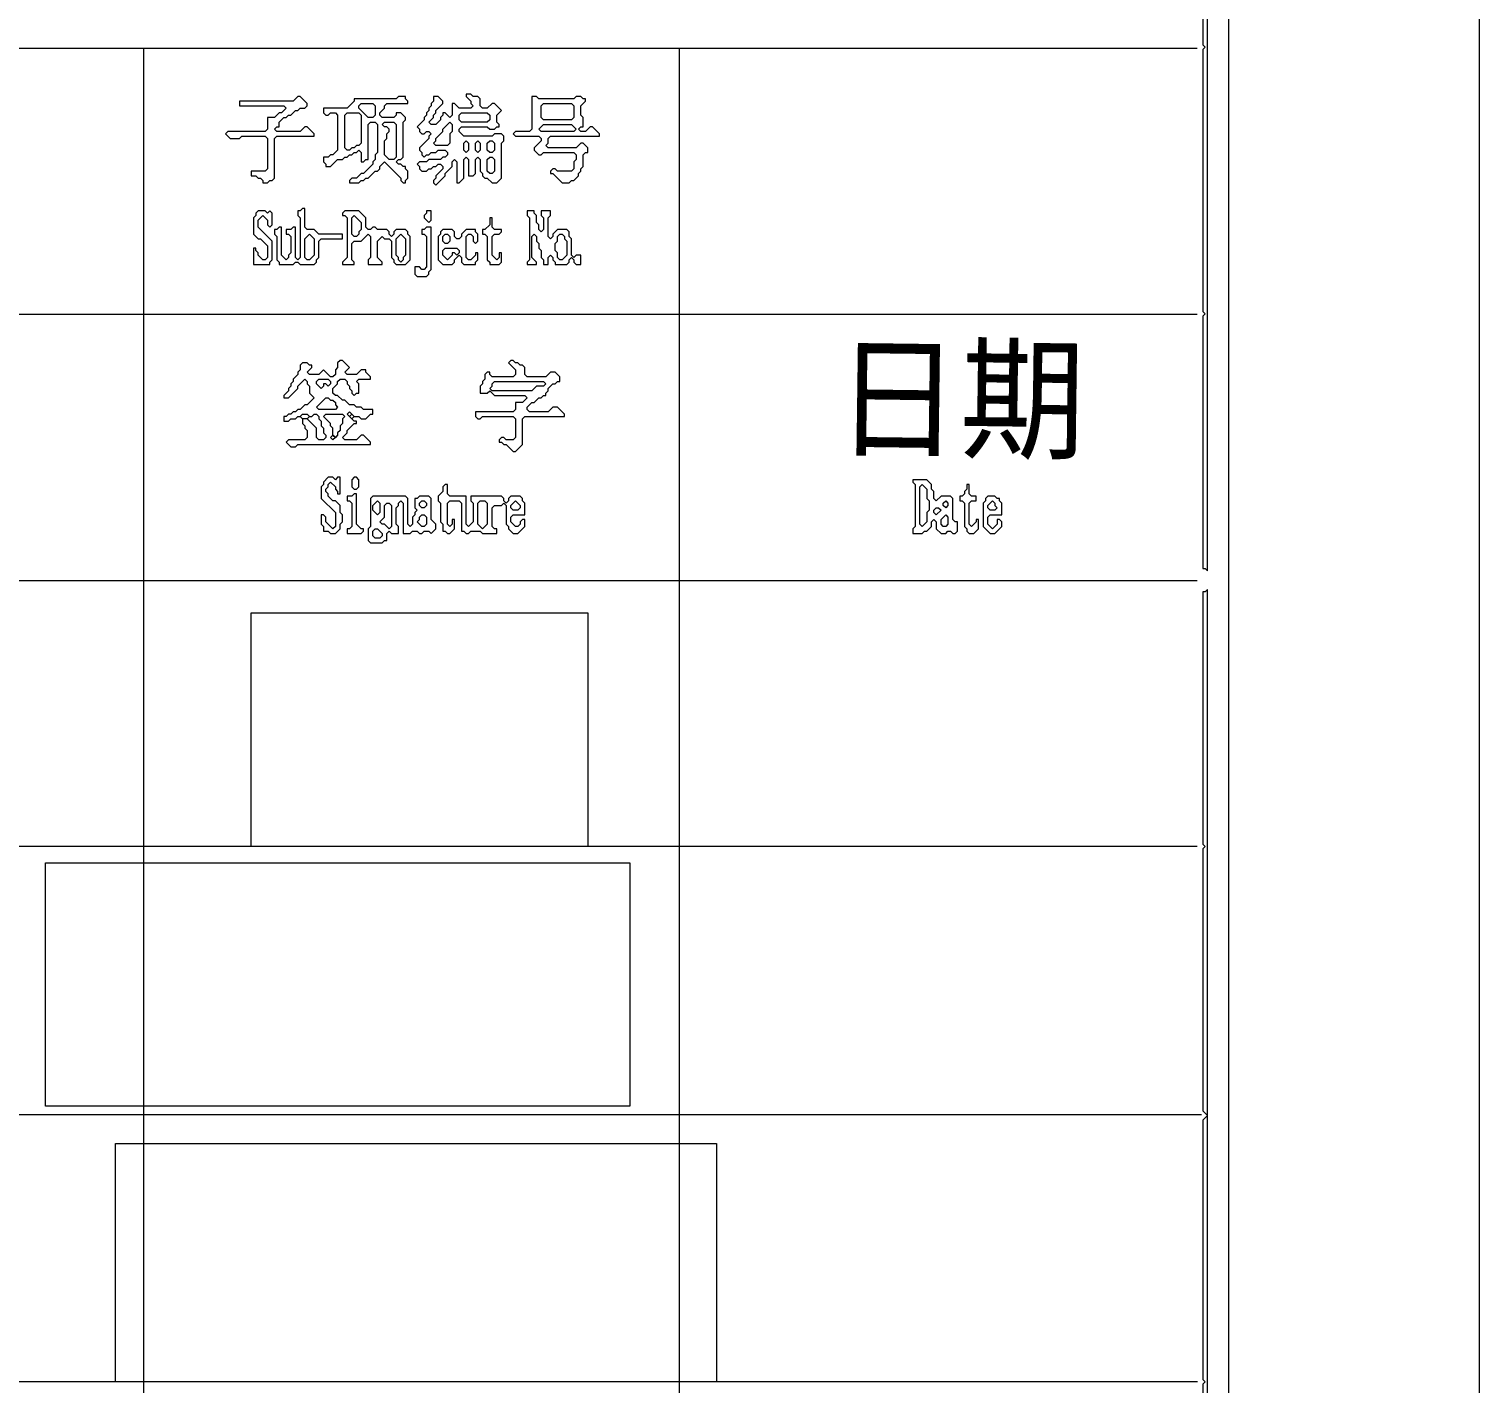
# Model space of a CAD drawing. Header units: millimetres. Extents: x 24 to 865, y 18 to 612.
# Drawn here: x 811 to 865.3, y 215 to 265.7 of the extents above; entities that cross this region are included whole.
import ezdxf

# ---------------------------------------------------------------- set-up
doc = ezdxf.new("R2010")
doc.units = ezdxf.units.MM
for name, color, linetype, lineweight in [('OCR_TEXT', 6, 'CONTINUOUS', 0), ('SIGNATURE_OVERLAY', 6, 'CONTINUOUS', 0), ('TRACE_CURVE', 6, 'CONTINUOUS', 0), ('TRACE_STRAIGHT', 5, 'CONTINUOUS', 0), ('TRACE_TEXT_SYMBOL', 6, 'CONTINUOUS', 0)]:
    doc.layers.add(name, color=color, linetype=linetype, lineweight=lineweight)
doc.styles.add('wqy-unicode', font='wqy-unicode')
picture_1 = doc.add_image_def('image1.png', size_in_pixel=(144, 100))
picture_2 = doc.add_image_def('image2.png', size_in_pixel=(250, 104))
picture_3 = doc.add_image_def('image3.png', size_in_pixel=(257, 102))

msp = doc.modelspace()

# ---------------------------------------------------------------- linework, layer by layer
at = {"layer": 'TRACE_CURVE', "color": 6}
for points in [[(854.939, 301.882), (854.852, 301.795), (776.732, 301.795), (776.732, 301.707), (854.852, 301.707), (854.939, 301.62), (854.939, 275.171), (855.115, 274.996), (854.939, 274.821), (854.939, 265.1), (855.027, 265.012), (854.939, 264.924), (854.939, 255.116), (855.027, 255.028), (854.939, 254.94), (854.939, 245.482), (855.027, 245.482), (855.115, 245.394), (855.115, 301.882)], [(855.115, 244.694), (855.027, 244.606), (854.939, 244.606), (854.939, 235.148), (855.027, 235.06), (854.939, 234.973), (854.939, 225.164), (855.115, 224.989), (854.939, 224.814), (854.939, 215.092), (855.027, 215.005), (854.939, 214.917), (854.939, 205.196), (855.115, 205.021), (854.939, 204.846), (854.939, 195.124), (855.027, 195.037), (854.939, 194.949), (854.939, 185.141), (855.027, 185.053), (854.939, 184.965), (854.939, 175.682), (855.115, 175.682)]]:
    msp.add_lwpolyline(points, close=True, dxfattribs=at)
at = {"layer": 'TRACE_STRAIGHT', "color": 5}
for p, q in [((865.28, 611.852), (865.28, 18.127)), ((855.903, 601.456), (855.903, 27.883)), ((775.986, 264.983), (854.728, 264.983)), ((815.266, 264.983), (815.266, 200.554)), ((835.322, 264.983), (835.322, 175.135)), ((775.986, 255.016), (854.728, 255.016)), ((775.986, 245.028), (854.728, 245.028)), ((775.986, 235.072), (854.728, 235.072)), ((775.982, 225.019), (854.888, 225.019)), ((775.986, 215.017), (854.737, 215.017))]:
    msp.add_line(p, q, dxfattribs=at)
at = {"layer": 'TRACE_TEXT_SYMBOL', "color": 6}
for points in [[(821.047, 263.173), (820.871, 262.998), (818.857, 262.998), (818.857, 262.822), (820.521, 262.822), (820.609, 262.735), (820.434, 262.56), (820.346, 262.56), (820.171, 262.385), (819.908, 262.385), (819.908, 261.947), (819.821, 261.859), (818.419, 261.859), (818.332, 261.772), (818.507, 261.596), (818.857, 261.596), (818.945, 261.684), (819.821, 261.684), (819.908, 261.596), (819.908, 260.458), (819.821, 260.37), (819.295, 260.37), (819.295, 260.195), (819.47, 260.195), (819.558, 260.108), (819.645, 260.108), (819.733, 260.02), (819.733, 259.932), (819.908, 259.932), (819.996, 260.02), (820.083, 260.02), (820.171, 260.108), (820.171, 261.596), (820.258, 261.684), (821.66, 261.684), (821.66, 261.772), (821.397, 262.034), (821.309, 262.034), (821.134, 261.859), (820.258, 261.859), (820.171, 261.947), (820.258, 262.034), (820.346, 262.034), (820.346, 262.209), (820.521, 262.385), (820.609, 262.385), (820.696, 262.472), (820.784, 262.472), (820.959, 262.647), (821.047, 262.647), (821.134, 262.735), (821.309, 262.735), (821.397, 262.822), (821.397, 262.91), (821.134, 263.173)], [(823.324, 262.822), (823.411, 262.91), (823.849, 262.91), (823.937, 262.822), (823.937, 262.472), (823.849, 262.385), (823.674, 262.385), (823.324, 262.735)], [(830.155, 262.822), (830.242, 262.91), (831.293, 262.91), (831.381, 262.822), (831.381, 262.385), (831.293, 262.297), (830.242, 262.297), (830.155, 262.385)], [(822.798, 262.472), (822.886, 262.56), (823.324, 262.56), (823.411, 262.472), (823.411, 261.421), (823.324, 261.334), (823.236, 261.334), (823.149, 261.246), (823.061, 261.246), (822.973, 261.159), (822.886, 261.159), (822.798, 261.246)], [(827.09, 262.472), (827.177, 262.56), (828.14, 262.56), (828.228, 262.472), (828.228, 262.297), (828.14, 262.209), (827.177, 262.209), (827.09, 262.297)], [(824.199, 262.122), (824.287, 262.209), (824.637, 262.209), (824.725, 262.122), (824.725, 260.896), (824.637, 260.808), (824.462, 260.808), (824.287, 260.983), (824.287, 261.509), (824.375, 261.596), (824.375, 261.772), (824.462, 261.859), (824.462, 261.947), (824.375, 262.034), (824.287, 262.034)], [(826.739, 262.209), (826.827, 262.122), (826.827, 261.859), (826.739, 261.772), (826.739, 261.421), (826.652, 261.334), (826.214, 261.334), (826.126, 261.421), (826.214, 261.509), (826.214, 261.596), (826.476, 261.859), (826.476, 261.947)], [(830.242, 262.122), (831.293, 262.122), (831.468, 261.947), (831.381, 261.859), (830.155, 261.859), (830.067, 261.947)], [(827.265, 261.421), (827.352, 261.509), (827.44, 261.421), (827.44, 261.159), (827.352, 261.071), (827.265, 261.159)], [(827.703, 261.421), (827.79, 261.509), (827.878, 261.421), (827.878, 261.159), (827.79, 261.071), (827.703, 261.159)], [(828.14, 261.421), (828.228, 261.509), (828.316, 261.509), (828.403, 261.421), (828.403, 261.159), (828.316, 261.071), (828.228, 261.071), (828.14, 261.159)], [(828.14, 260.808), (828.228, 260.896), (828.316, 260.896), (828.403, 260.808), (828.403, 260.37), (828.316, 260.283), (828.228, 260.283), (828.14, 260.37)], [(819.558, 258.881), (819.47, 258.794), (819.47, 258.706), (819.383, 258.619), (819.383, 258.006), (819.558, 257.831), (819.645, 257.831), (819.908, 257.568), (819.908, 257.13), (819.821, 257.042), (819.733, 257.042), (819.558, 257.217), (819.558, 257.305), (819.47, 257.393), (819.47, 257.48), (819.383, 257.48), (819.383, 256.867), (819.996, 256.867), (819.996, 256.955), (820.083, 257.042), (820.083, 257.743), (819.558, 258.268), (819.558, 258.531), (819.733, 258.706), (819.908, 258.531), (819.908, 258.356), (819.996, 258.268), (820.083, 258.356), (820.083, 258.794), (819.996, 258.881), (819.908, 258.794), (819.821, 258.881)], [(821.222, 258.969), (821.134, 258.881), (821.047, 258.881), (821.047, 258.706), (821.134, 258.619), (821.134, 257.13), (821.047, 257.042), (820.959, 257.13), (820.959, 258.268), (820.871, 258.268), (820.784, 258.181), (820.609, 258.181), (820.609, 258.006), (820.696, 258.006), (820.784, 257.918), (820.784, 257.305), (820.696, 257.217), (820.696, 257.13), (820.609, 257.042), (820.434, 257.217), (820.434, 258.268), (820.346, 258.268), (820.258, 258.181), (820.171, 258.181), (820.171, 258.006), (820.258, 257.918), (820.258, 257.042), (820.346, 256.955), (820.346, 256.867), (820.871, 256.867), (820.959, 256.955), (821.047, 256.955), (821.134, 256.867), (821.66, 256.867), (821.747, 256.955), (821.747, 257.042), (821.835, 257.13), (821.835, 257.743), (821.922, 257.831), (822.711, 257.831), (822.711, 258.006), (821.835, 258.006), (821.66, 258.181), (821.397, 258.181), (821.309, 258.268), (821.309, 258.969)], [(822.798, 258.881), (822.711, 258.794), (822.711, 258.706), (822.798, 258.706), (822.886, 258.619), (822.886, 257.13), (822.711, 256.955), (822.711, 256.867), (823.149, 256.867), (823.149, 256.955), (823.061, 257.042), (823.061, 257.655), (823.149, 257.743), (823.411, 257.743), (823.674, 258.006), (823.762, 257.918), (823.762, 257.13), (823.674, 257.042), (823.674, 256.867), (824.199, 256.867), (824.199, 256.955), (824.024, 257.13), (824.024, 257.743), (824.199, 257.918), (824.287, 257.831), (824.462, 257.831), (824.55, 257.743), (824.55, 257.13), (824.637, 257.042), (824.637, 256.955), (824.725, 256.867), (825.075, 256.867), (825.25, 257.042), (825.25, 257.918), (825.163, 258.006), (825.163, 258.093), (825.075, 258.181), (824.725, 258.181), (824.637, 258.093), (824.637, 258.006), (824.55, 257.918), (824.462, 258.006), (824.462, 258.093), (824.375, 258.181), (824.024, 258.181), (823.937, 258.268), (823.849, 258.268), (823.762, 258.181), (823.674, 258.181), (823.586, 258.268), (823.586, 258.619), (823.324, 258.881)], [(823.061, 258.619), (823.149, 258.706), (823.411, 258.444), (823.411, 258.181), (823.324, 258.093), (823.324, 258.006), (823.236, 257.918), (823.149, 257.918), (823.061, 258.006)], [(825.863, 258.881), (825.863, 258.794), (825.776, 258.706), (825.776, 258.619), (825.951, 258.444), (826.039, 258.531), (826.039, 258.881)], [(828.228, 258.619), (828.228, 258.356), (828.053, 258.181), (827.965, 258.181), (827.965, 258.006), (828.053, 258.006), (828.14, 257.918), (828.14, 257.042), (828.228, 256.955), (828.228, 256.867), (828.578, 256.867), (828.666, 256.955), (828.666, 257.305), (828.578, 257.305), (828.578, 257.13), (828.491, 257.042), (828.316, 257.217), (828.316, 257.918), (828.403, 258.006), (828.578, 258.006), (828.666, 258.093), (828.666, 258.181), (828.403, 258.181), (828.316, 258.268), (828.316, 258.619)], [(829.629, 258.881), (829.629, 258.706), (829.717, 258.619), (829.717, 257.042), (829.629, 256.955), (829.629, 256.867), (829.98, 256.867), (829.98, 256.955), (829.804, 257.13), (829.804, 257.918), (829.892, 258.006), (829.98, 257.918), (829.98, 257.743), (830.067, 257.655), (830.067, 257.48), (830.155, 257.393), (830.155, 257.13), (830.242, 257.042), (830.242, 256.867), (830.418, 256.867), (830.418, 257.13), (830.505, 257.217), (830.593, 257.13), (830.593, 257.042), (830.68, 256.955), (830.68, 256.867), (831.118, 256.867), (831.206, 256.955), (831.206, 257.042), (831.293, 257.13), (831.381, 257.042), (831.381, 256.955), (831.468, 256.867), (831.644, 256.867), (831.644, 257.217), (831.468, 257.217), (831.381, 257.13), (831.293, 257.217), (831.293, 257.831), (831.206, 257.918), (831.206, 258.093), (831.118, 258.181), (830.768, 258.181), (830.593, 258.006), (830.593, 257.918), (830.505, 257.831), (830.418, 257.918), (830.418, 258.619), (830.505, 258.706), (830.505, 258.881), (830.155, 258.881), (830.155, 258.706), (830.242, 258.619), (830.242, 258.181), (830.155, 258.093), (830.067, 258.181), (830.067, 258.356), (829.98, 258.444), (829.98, 258.706), (829.892, 258.794), (829.892, 258.881)], [(821.485, 258.006), (821.66, 257.831), (821.66, 257.217), (821.485, 257.042), (821.397, 257.042), (821.309, 257.13), (821.309, 257.831)], [(824.9, 258.006), (825.075, 257.831), (825.075, 257.217), (824.988, 257.13), (824.988, 257.042), (824.9, 256.955), (824.812, 257.042), (824.812, 257.13), (824.725, 257.217), (824.725, 257.831)], [(825.863, 258.268), (825.776, 258.181), (825.688, 258.181), (825.688, 258.006), (825.776, 258.006), (825.863, 257.918), (825.863, 256.78), (825.776, 256.692), (825.688, 256.692), (825.601, 256.78), (825.426, 256.78), (825.426, 256.517), (825.513, 256.429), (825.863, 256.429), (825.951, 256.517), (825.951, 256.604), (826.039, 256.692), (826.039, 258.268)], [(826.476, 258.181), (826.389, 258.093), (826.389, 258.006), (826.301, 257.918), (826.301, 257.042), (826.476, 256.867), (826.827, 256.867), (826.914, 256.955), (826.914, 257.042), (827.09, 257.217), (827.177, 257.13), (827.177, 256.955), (827.265, 256.867), (827.703, 256.867), (827.703, 256.955), (827.79, 257.042), (827.79, 257.305), (827.703, 257.305), (827.703, 257.217), (827.527, 257.042), (827.44, 257.042), (827.352, 257.13), (827.352, 257.918), (827.44, 258.006), (827.527, 258.006), (827.615, 257.918), (827.615, 257.743), (827.703, 257.655), (827.79, 257.743), (827.79, 258.006), (827.703, 258.093), (827.703, 258.181), (827.352, 258.181), (827.177, 258.006), (827.177, 257.918), (827.09, 257.831), (827.002, 257.831), (826.914, 257.918), (826.914, 258.093), (826.827, 258.181)], [(826.476, 257.918), (826.564, 258.006), (826.652, 258.006), (826.739, 257.918), (826.739, 257.743), (826.652, 257.655), (826.564, 257.655), (826.476, 257.743)], [(830.768, 257.918), (830.855, 258.006), (830.943, 258.006), (831.031, 257.918), (831.031, 257.831), (831.118, 257.743), (831.118, 257.217), (830.943, 257.042), (830.855, 257.042), (830.768, 257.13), (830.768, 257.305), (830.68, 257.393), (830.68, 257.655), (830.768, 257.743)], [(826.476, 257.393), (826.564, 257.48), (827.002, 257.48), (827.09, 257.393), (827.09, 257.305), (827.002, 257.217), (826.914, 257.305), (826.827, 257.305), (826.827, 257.217), (826.652, 257.042), (826.476, 257.217)], [(821.747, 252.488), (821.835, 252.576), (822.185, 252.576), (822.273, 252.488), (822.273, 252.401), (822.185, 252.313), (822.098, 252.401), (822.01, 252.401), (822.01, 252.313), (821.922, 252.226), (821.747, 252.401)], [(828.316, 252.401), (828.403, 252.488), (830.242, 252.488), (830.33, 252.401), (830.242, 252.313), (829.98, 252.313), (829.804, 252.138), (828.316, 252.138), (828.228, 252.226), (828.316, 252.313)], [(822.098, 251.875), (822.185, 251.875), (822.273, 251.788), (822.36, 251.788), (822.448, 251.7), (822.448, 251.612), (822.535, 251.525), (822.448, 251.437), (821.835, 251.437), (821.747, 251.525)], [(821.134, 251.175), (821.222, 251.262), (821.397, 251.262), (821.485, 251.175), (821.397, 251.087), (821.222, 251.087)], [(821.572, 251.175), (821.66, 251.262), (821.747, 251.262), (821.835, 251.175), (821.835, 251.087), (821.922, 250.999), (821.922, 250.824), (822.01, 250.737), (822.01, 250.562), (822.098, 250.474), (822.098, 250.386), (822.01, 250.299), (821.835, 250.299), (821.747, 250.386), (821.747, 250.737), (821.397, 251.087), (821.485, 251.175)], [(822.01, 251.175), (822.098, 251.262), (822.711, 251.262), (822.798, 251.175), (822.711, 251.087), (822.711, 250.912), (822.623, 250.824), (822.623, 250.649), (822.535, 250.562), (822.535, 250.474), (822.448, 250.386), (822.36, 250.474), (822.36, 250.737), (822.273, 250.824), (822.273, 250.912)], [(822.886, 251.262), (822.973, 251.35), (823.061, 251.262), (822.973, 251.175)], [(822.973, 251.175), (823.061, 251.262), (823.149, 251.175), (823.061, 251.087)], [(822.273, 250.386), (822.36, 250.474), (822.448, 250.386), (822.36, 250.299)], [(822.185, 248.898), (822.01, 248.722), (822.01, 248.635), (821.922, 248.547), (821.922, 248.109), (822.448, 247.584), (822.448, 247.058), (822.36, 246.971), (822.098, 247.234), (822.098, 247.409), (822.01, 247.496), (821.922, 247.496), (821.922, 247.146), (822.01, 247.058), (822.01, 246.883), (822.185, 246.883), (822.273, 246.796), (822.448, 246.796), (822.623, 246.971), (822.623, 247.146), (822.711, 247.234), (822.711, 247.496), (822.623, 247.584), (822.623, 247.847), (822.448, 248.022), (822.36, 248.022), (822.185, 248.197), (822.185, 248.285), (822.098, 248.372), (822.098, 248.46), (822.185, 248.547), (822.185, 248.635), (822.273, 248.722), (822.448, 248.547), (822.448, 248.46), (822.535, 248.372), (822.535, 248.285), (822.623, 248.285), (822.623, 248.898), (822.535, 248.898), (822.448, 248.81), (822.36, 248.898)], [(823.149, 248.898), (823.061, 248.81), (823.061, 248.547), (823.149, 248.46), (823.236, 248.46), (823.324, 248.547), (823.324, 248.81), (823.236, 248.898)], [(844.08, 248.81), (844.08, 248.722), (844.167, 248.635), (844.167, 247.058), (844.08, 246.971), (844.08, 246.796), (844.43, 246.796), (844.518, 246.883), (844.605, 246.883), (844.78, 247.058), (844.78, 247.234), (844.868, 247.321), (844.956, 247.234), (844.956, 246.971), (845.131, 246.796), (845.306, 246.796), (845.393, 246.883), (845.481, 246.883), (845.569, 246.796), (845.656, 246.796), (845.744, 246.883), (845.744, 247.234), (845.656, 247.234), (845.569, 247.321), (845.569, 248.109), (845.481, 248.197), (845.131, 248.197), (844.956, 248.022), (844.868, 248.109), (844.868, 248.372), (844.78, 248.46), (844.78, 248.635), (844.605, 248.81)], [(823.149, 248.285), (823.061, 248.197), (822.886, 248.197), (822.886, 248.022), (822.973, 248.022), (823.061, 247.934), (823.061, 247.058), (822.973, 246.971), (822.886, 246.971), (822.886, 246.796), (823.411, 246.796), (823.499, 246.883), (823.499, 246.971), (823.411, 246.971), (823.236, 247.146), (823.236, 248.285)], [(823.849, 248.197), (823.762, 248.109), (823.762, 247.058), (823.674, 246.971), (823.674, 246.533), (823.762, 246.445), (824.199, 246.445), (824.287, 246.533), (824.375, 246.533), (824.375, 246.796), (824.462, 246.883), (824.55, 246.796), (824.812, 246.796), (824.812, 247.058), (824.725, 247.146), (824.725, 247.759), (824.812, 247.847), (824.812, 247.934), (824.9, 248.022), (824.988, 247.934), (824.988, 246.796), (825.25, 246.796), (825.338, 246.883), (825.513, 246.883), (825.601, 246.796), (825.688, 246.796), (825.776, 246.883), (825.951, 246.883), (826.039, 246.796), (826.214, 246.971), (826.214, 247.146), (826.039, 247.321), (826.039, 248.109), (825.951, 248.197), (825.601, 248.197), (825.513, 248.109), (825.426, 248.109), (825.426, 247.759), (825.513, 247.671), (825.426, 247.584), (825.426, 247.496), (825.338, 247.409), (825.338, 247.146), (825.25, 247.058), (825.163, 247.146), (825.163, 248.109), (825.075, 248.197)], [(844.342, 248.547), (844.43, 248.635), (844.605, 248.46), (844.605, 248.109), (844.693, 248.022), (844.693, 247.671), (844.605, 247.584), (844.605, 247.234), (844.43, 247.058), (844.342, 247.146)], [(846.094, 248.635), (846.094, 248.46), (846.006, 248.372), (846.006, 248.285), (845.919, 248.197), (845.831, 248.197), (845.831, 248.022), (845.919, 248.022), (846.006, 247.934), (846.006, 247.058), (846.094, 246.971), (846.094, 246.883), (846.182, 246.796), (846.357, 246.796), (846.532, 246.971), (846.532, 247.321), (846.444, 247.321), (846.444, 247.234), (846.269, 247.058), (846.182, 247.146), (846.182, 247.934), (846.269, 248.022), (846.444, 248.022), (846.444, 248.197), (846.269, 248.197), (846.182, 248.285), (846.182, 248.635)], [(846.882, 248.197), (846.795, 248.109), (846.795, 248.022), (846.707, 247.934), (846.707, 247.058), (846.97, 246.796), (847.145, 246.796), (847.408, 247.058), (847.408, 247.234), (847.32, 247.321), (847.233, 247.321), (847.233, 247.146), (847.057, 246.971), (846.882, 247.146), (846.882, 247.409), (846.97, 247.496), (847.408, 247.496), (847.408, 247.934), (847.32, 248.022), (847.32, 248.109), (847.233, 248.109), (847.145, 248.197)], [(824.024, 248.022), (824.112, 247.934), (824.112, 247.584), (824.024, 247.496), (823.849, 247.671), (823.849, 247.847)], [(824.287, 247.847), (824.375, 247.934), (824.462, 247.934), (824.55, 247.847), (824.55, 247.058), (824.462, 246.971), (824.287, 247.146), (824.199, 247.146), (824.112, 247.234), (824.287, 247.409)], [(825.601, 247.934), (825.688, 248.022), (825.776, 248.022), (825.863, 247.934), (825.863, 247.847), (825.776, 247.759), (825.688, 247.759), (825.601, 247.847)], [(827.79, 247.934), (827.878, 248.022), (828.053, 248.022), (828.14, 247.934), (828.14, 247.146), (827.965, 246.971), (827.79, 247.146)], [(829.191, 248.022), (829.367, 247.847), (829.367, 247.759), (829.279, 247.671), (829.104, 247.671), (829.016, 247.759), (829.016, 247.847)], [(844.868, 247.671), (844.956, 247.759), (845.043, 247.759), (845.131, 247.671), (844.956, 247.496), (844.868, 247.584)], [(845.218, 247.934), (845.306, 248.022), (845.393, 247.934), (845.393, 247.847), (845.306, 247.759), (845.218, 247.847)], [(847.057, 248.022), (847.145, 247.934), (847.145, 247.847), (847.233, 247.759), (847.145, 247.671), (846.97, 247.671), (846.882, 247.759), (846.882, 247.847)], [(825.601, 247.409), (825.688, 247.496), (825.776, 247.496), (825.863, 247.409), (825.863, 247.146), (825.776, 247.058), (825.688, 247.058), (825.513, 247.234), (825.601, 247.321)], [(845.306, 247.496), (845.393, 247.409), (845.393, 247.146), (845.306, 247.058), (845.218, 247.058), (845.131, 247.146), (845.131, 247.321)], [(823.849, 246.883), (823.937, 246.971), (824.024, 246.971), (824.199, 246.796), (824.199, 246.708), (824.112, 246.621), (823.937, 246.621), (823.849, 246.708)]]:
    msp.add_lwpolyline(points, close=True, dxfattribs=at)
for points in [[(824.812, 263.173), (824.725, 263.085), (823.149, 263.085), (823.149, 262.998), (822.886, 262.735), (822.01, 262.735), (822.01, 262.56), (822.098, 262.472), (822.185, 262.472), (822.273, 262.56), (822.448, 262.56), (822.535, 262.472), (822.535, 261.159), (822.36, 260.983), (822.273, 260.983), (822.185, 260.896), (822.01, 260.896), (822.01, 260.721), (822.098, 260.633), (822.098, 260.545), (822.273, 260.545), (822.535, 260.808), (822.711, 260.808), (822.798, 260.896), (822.886, 260.896), (822.973, 260.983), (823.061, 260.983), (823.149, 261.071), (823.236, 261.071), (823.324, 261.159), (823.411, 261.071), (823.411, 260.721), (823.499, 260.721), (823.586, 260.808), (823.674, 260.808), (823.674, 262.122), (823.762, 262.209), (823.937, 262.209), (824.024, 262.122), (824.024, 261.071), (823.937, 260.983), (823.937, 260.808), (823.849, 260.721), (823.849, 260.633), (823.499, 260.283), (823.411, 260.283), (823.236, 260.108), (823.061, 260.108), (822.973, 260.02), (822.973, 259.932), (823.324, 259.932), (823.411, 260.02), (823.499, 260.02), (823.586, 260.108), (823.674, 260.108), (823.937, 260.37), (824.024, 260.37), (824.112, 260.458), (824.112, 260.545), (824.287, 260.721), (824.9, 260.108), (824.9, 260.02), (824.988, 259.932), (825.075, 259.932)], [(825.075, 259.932), (825.075, 260.02), (825.163, 260.108), (825.163, 260.37), (825.075, 260.458), (825.075, 260.545), (824.988, 260.545), (824.9, 260.633), (824.812, 260.633), (824.725, 260.721), (824.812, 260.808), (824.9, 260.808), (824.988, 260.896), (824.988, 262.209), (825.075, 262.297), (825.075, 262.385), (824.9, 262.56), (824.725, 262.56), (824.725, 262.472), (824.637, 262.385), (824.199, 262.385), (824.112, 262.472), (824.112, 262.56), (824.287, 262.735), (824.287, 262.822), (824.375, 262.91), (825.163, 262.91), (825.163, 262.998), (825.075, 263.085), (825.075, 263.173), (824.812, 263.173)], [(827.352, 263.26), (827.352, 263.173), (827.527, 262.998), (827.527, 262.91), (827.615, 262.822), (827.527, 262.735), (827.09, 262.735), (826.914, 262.91), (826.827, 262.91), (826.827, 262.472), (826.739, 262.385), (826.564, 262.56), (826.476, 262.56), (826.476, 262.472), (826.389, 262.385), (826.389, 262.297), (826.214, 262.122), (826.039, 262.122), (825.951, 262.209), (826.126, 262.385), (826.126, 262.472), (826.214, 262.56), (826.214, 262.647), (826.476, 262.91), (826.476, 262.998), (826.301, 263.173), (826.126, 263.173), (826.126, 262.998), (826.039, 262.91), (826.039, 262.822), (825.951, 262.735), (825.951, 262.647), (825.863, 262.56), (825.863, 262.472), (825.776, 262.385), (825.776, 262.297), (825.513, 262.034), (825.601, 261.947), (825.601, 261.859), (825.688, 261.772), (825.776, 261.772), (825.863, 261.859), (825.951, 261.859), (826.039, 261.772), (825.951, 261.684), (825.951, 261.596), (825.601, 261.246), (825.601, 261.159), (825.688, 261.071), (825.688, 260.983), (825.776, 260.896), (825.863, 260.983), (825.951, 260.983), (826.039, 261.071), (826.214, 261.071), (826.301, 261.159), (826.564, 261.159), (826.652, 261.071), (826.652, 260.983), (826.564, 260.896), (826.476, 260.896), (826.389, 260.808), (825.951, 260.808), (825.863, 260.721)], [(828.491, 262.472), (828.666, 262.647), (828.403, 262.91), (828.316, 262.91), (828.14, 262.735), (827.965, 262.735), (827.878, 262.822), (827.878, 263.085), (827.79, 263.173), (827.615, 263.173), (827.527, 263.26), (827.352, 263.26)], [(829.804, 263.173), (829.804, 261.947), (829.717, 261.859), (829.191, 261.859), (829.104, 261.772), (829.191, 261.684), (830.067, 261.684), (830.155, 261.596), (830.155, 261.509), (829.892, 261.246), (829.892, 261.159), (830.067, 260.983), (830.155, 260.983), (830.242, 261.071), (831.381, 261.071), (831.468, 260.983), (831.468, 260.808), (831.381, 260.721), (831.381, 260.458), (831.293, 260.37), (830.768, 260.37), (830.68, 260.458), (830.593, 260.458), (830.505, 260.37), (830.505, 260.283), (830.593, 260.283), (830.943, 259.932), (831.206, 259.932), (831.293, 260.02), (831.381, 260.02), (831.556, 260.195), (831.556, 260.283), (831.644, 260.37), (831.644, 260.458), (831.731, 260.545), (831.731, 260.983), (831.819, 261.071), (831.906, 261.071), (831.906, 261.246), (831.731, 261.421), (831.644, 261.421), (831.468, 261.246), (830.418, 261.246), (830.33, 261.334), (830.418, 261.421), (830.418, 261.596), (830.505, 261.684), (832.344, 261.684), (832.344, 261.772), (832.081, 262.034), (831.994, 262.034), (831.819, 261.859), (831.644, 261.859), (831.556, 261.947), (831.644, 262.034), (831.731, 262.034), (831.731, 262.385), (831.644, 262.472), (831.644, 262.822), (831.819, 262.998), (831.819, 263.085), (831.731, 263.085), (831.644, 263.173), (831.468, 263.173)], [(831.468, 263.173), (831.381, 263.085), (830.067, 263.085), (829.98, 263.173), (829.804, 263.173)], [(825.863, 260.721), (825.601, 260.721), (825.513, 260.633), (825.601, 260.545), (825.601, 260.458), (825.688, 260.37), (825.863, 260.37), (825.951, 260.458), (826.039, 260.458), (826.126, 260.545), (826.214, 260.545), (826.301, 260.633), (826.389, 260.633), (826.476, 260.545), (826.476, 260.458), (826.214, 260.195), (826.214, 260.108), (826.126, 260.02), (826.126, 259.932), (826.214, 259.845), (826.564, 260.195), (826.564, 260.283), (826.827, 260.545), (826.827, 260.721), (826.914, 260.808), (827.002, 260.721), (827.002, 259.932), (827.09, 259.932), (827.265, 260.108), (827.265, 260.808), (827.352, 260.896), (827.44, 260.808), (827.44, 260.195), (827.615, 260.195), (827.703, 260.283), (827.703, 260.808), (827.79, 260.896), (827.878, 260.808), (827.878, 260.37), (827.965, 260.283), (827.965, 260.195), (828.053, 260.108), (828.14, 260.108), (828.316, 259.932), (828.491, 259.932), (828.666, 260.108), (828.666, 261.421), (828.754, 261.509), (828.754, 261.684), (828.666, 261.772), (828.403, 261.772), (828.316, 261.684), (827.265, 261.684), (827.09, 261.859), (827.09, 261.947), (827.177, 262.034), (828.14, 262.034), (828.228, 261.947), (828.403, 261.947), (828.491, 262.034), (828.578, 262.034), (828.578, 262.122), (828.491, 262.209), (828.491, 262.472)], [(822.623, 253.276), (822.535, 253.189), (822.535, 253.014), (822.448, 252.926), (822.448, 252.751), (822.36, 252.663), (822.273, 252.663), (822.01, 252.926), (821.835, 252.751), (821.485, 252.751), (821.397, 252.839), (821.572, 253.014), (821.572, 253.101), (821.485, 253.101), (821.397, 253.189), (821.222, 253.189), (821.134, 253.101), (821.134, 252.926), (821.047, 252.839), (821.047, 252.751), (820.871, 252.576), (820.871, 252.488), (820.784, 252.401), (820.784, 252.313), (820.696, 252.226), (820.696, 252.138), (820.521, 251.963), (820.521, 251.875), (820.696, 251.875), (821.047, 252.226), (821.047, 252.313), (821.309, 252.576), (821.397, 252.488), (821.397, 252.401), (821.485, 252.313), (821.485, 252.05), (821.66, 251.875), (821.397, 251.612), (821.309, 251.612), (821.134, 251.437), (821.047, 251.437), (820.959, 251.35), (820.871, 251.35), (820.784, 251.262), (820.696, 251.262), (820.609, 251.175), (820.521, 251.175), (820.521, 250.999), (820.696, 250.999), (820.784, 251.087), (820.959, 251.087), (821.047, 251.175), (821.134, 251.175), (821.222, 251.087), (821.222, 250.912), (821.309, 250.824), (821.309, 250.737), (821.397, 250.649), (821.397, 250.386), (821.309, 250.299), (820.696, 250.299), (820.609, 250.211), (820.784, 250.036), (820.959, 250.036)], [(820.959, 250.036), (821.047, 250.124), (823.762, 250.124), (823.762, 250.211), (823.499, 250.474), (823.411, 250.474), (823.236, 250.299), (822.798, 250.299), (822.711, 250.386), (822.886, 250.562), (822.886, 250.649), (823.149, 250.912), (823.236, 250.912), (823.236, 250.999), (823.149, 250.999), (823.061, 251.087), (823.149, 251.175), (823.324, 251.175), (823.411, 251.087), (823.586, 251.087), (823.762, 251.262), (823.849, 251.262), (823.849, 251.437), (823.499, 251.437), (823.411, 251.525), (823.236, 251.525), (823.149, 251.612), (822.973, 251.612), (822.798, 251.788), (822.711, 251.788), (822.535, 251.963), (822.448, 251.963), (822.36, 252.05), (822.36, 252.226), (822.535, 252.401), (822.535, 252.488), (822.623, 252.576), (822.798, 252.576), (822.886, 252.488), (822.886, 252.401), (822.973, 252.313), (822.973, 252.226), (823.061, 252.138), (823.061, 252.05), (823.149, 251.963), (823.236, 252.05), (823.324, 252.05), (823.324, 252.401), (823.236, 252.488), (823.324, 252.576), (823.762, 252.576), (823.762, 252.663), (823.586, 252.839), (823.586, 252.926), (823.411, 252.926), (823.236, 252.751), (822.886, 252.751), (822.798, 252.839), (822.973, 253.014), (822.711, 253.276), (822.623, 253.276)], [(829.016, 253.276), (828.929, 253.189), (829.191, 252.926), (829.191, 252.751), (829.104, 252.663), (828.316, 252.663), (828.228, 252.751), (828.228, 252.839), (828.14, 252.839), (828.053, 252.751), (828.053, 252.576), (827.965, 252.488), (827.965, 252.401), (827.878, 252.313), (827.878, 252.05), (828.14, 252.05), (828.228, 252.138), (828.403, 251.963), (829.542, 251.963), (829.629, 251.875), (829.454, 251.7), (829.191, 251.7), (829.191, 251.437), (829.104, 251.35), (827.703, 251.35), (827.703, 251.175), (827.79, 251.087), (827.878, 251.087), (827.965, 251.175), (829.104, 251.175), (829.191, 251.087), (829.191, 250.386), (829.104, 250.299), (828.841, 250.299), (828.754, 250.386), (828.666, 250.386), (828.578, 250.299), (828.578, 250.211), (828.666, 250.211), (828.754, 250.124), (828.841, 250.124), (829.104, 249.861), (829.191, 249.861), (829.454, 250.124), (829.454, 251.087), (829.542, 251.175), (831.031, 251.175), (831.031, 251.262), (830.768, 251.525), (830.593, 251.525), (830.418, 251.35), (829.717, 251.35), (829.629, 251.437), (829.629, 251.525), (829.804, 251.7), (829.892, 251.7), (830.067, 251.875), (830.155, 251.875), (830.242, 251.963), (830.33, 251.963), (830.33, 252.05), (830.418, 252.138), (830.418, 252.226), (830.593, 252.401)], [(830.593, 252.401), (830.68, 252.401), (830.768, 252.488), (830.855, 252.488), (830.855, 252.663), (830.68, 252.839), (830.505, 252.839), (830.33, 252.663), (829.629, 252.663), (829.542, 252.751), (829.542, 253.014), (829.454, 253.101), (829.367, 253.101), (829.279, 253.189), (829.191, 253.189), (829.104, 253.276), (829.016, 253.276)], [(826.564, 248.635), (826.476, 248.547), (826.476, 248.372), (826.301, 248.197), (826.301, 248.022), (826.389, 247.934), (826.389, 247.234), (826.476, 247.146), (826.476, 246.883), (826.564, 246.883), (826.652, 246.796), (826.739, 246.796), (826.914, 246.971), (826.914, 247.321), (826.827, 247.321), (826.827, 247.146), (826.739, 247.058), (826.652, 247.146), (826.652, 247.934), (826.739, 248.022), (827.09, 248.022), (827.177, 247.934), (827.177, 246.883), (827.265, 246.883), (827.352, 246.796), (827.44, 246.796), (827.527, 246.883), (827.878, 246.883), (827.965, 246.796), (828.491, 246.796), (828.491, 246.971), (828.403, 246.971), (828.316, 247.058), (828.316, 247.759), (828.403, 247.847), (828.666, 247.847), (828.754, 247.934), (828.841, 247.847), (828.841, 247.146), (828.929, 247.058), (828.929, 246.971), (829.104, 246.796), (829.279, 246.796), (829.542, 247.058), (829.542, 247.321), (829.454, 247.321), (829.367, 247.234), (829.367, 247.146), (829.279, 247.058), (829.191, 247.058), (829.016, 247.234), (829.016, 247.409), (829.104, 247.496), (829.542, 247.496), (829.542, 247.934), (829.454, 248.022), (829.454, 248.109), (829.367, 248.197), (829.016, 248.197), (828.929, 248.109), (828.929, 248.022), (828.841, 247.934), (828.754, 248.022), (828.754, 248.109)], [(828.754, 248.109), (828.666, 248.197), (827.527, 248.197), (827.527, 248.022), (827.615, 247.934), (827.615, 247.234), (827.44, 247.058), (827.352, 247.146), (827.352, 248.197), (826.739, 248.197), (826.652, 248.285), (826.652, 248.635), (826.564, 248.635)]]:
    msp.add_lwpolyline(points, dxfattribs=at)

# ---------------------------------------------------------------- texts
at = {"layer": 'OCR_TEXT', "color": 6, "style": 'wqy-unicode', "width": 0.934337}
msp.add_text('日期', height=3.6788, rotation=-0.7588, dxfattribs=at).set_placement((841.142, 250.068))

# ---------------------------------------------------------------- pictures from other files: only their frames are drawn
at = {"layer": 'SIGNATURE_OVERLAY'}
image = msp.add_image(picture_1, insert=(819.295, 235.06), size_in_units=(12.611, 8.758), dxfattribs=at)
image.dxf.flags = 1
image = msp.add_image(picture_2, insert=(811.588, 225.339), size_in_units=(21.895, 9.108), dxfattribs=at)
image.dxf.flags = 1
image = msp.add_image(picture_3, insert=(814.216, 215.005), size_in_units=(22.508, 8.933), dxfattribs=at)
image.dxf.flags = 1

doc.saveas('drawing.dxf')
